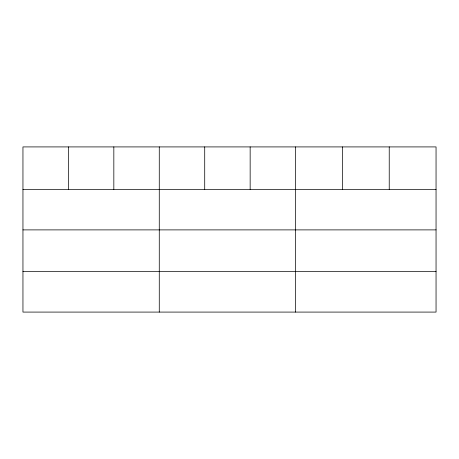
<?xml version="1.0" encoding="UTF-8"?>
<svg xmlns="http://www.w3.org/2000/svg" width="459" height="459" viewBox="0 0 459 459"><rect width="100%" height="100%" fill="white"/><g stroke="black" fill="none" stroke-linecap="round" stroke-linejoin="round"><path stroke-width="0.69" d="M436.05 229.89L436.05 146.914L22.95 146.914L22.95 312.086L436.05 312.086L436.05 229.89L22.95 229.89M22.95 189.406L436.05 189.406M22.95 271.602L436.05 271.602M389.232 146.914L389.232 189.406M342.414 146.914L342.414 189.406M295.596 146.914L295.596 312.086M250.155 146.914L250.155 189.406M204.714 146.914L204.714 189.406M159.273 146.914L159.273 312.086M113.832 146.914L113.832 189.406M68.391 146.914L68.391 189.406"/></g></svg>
